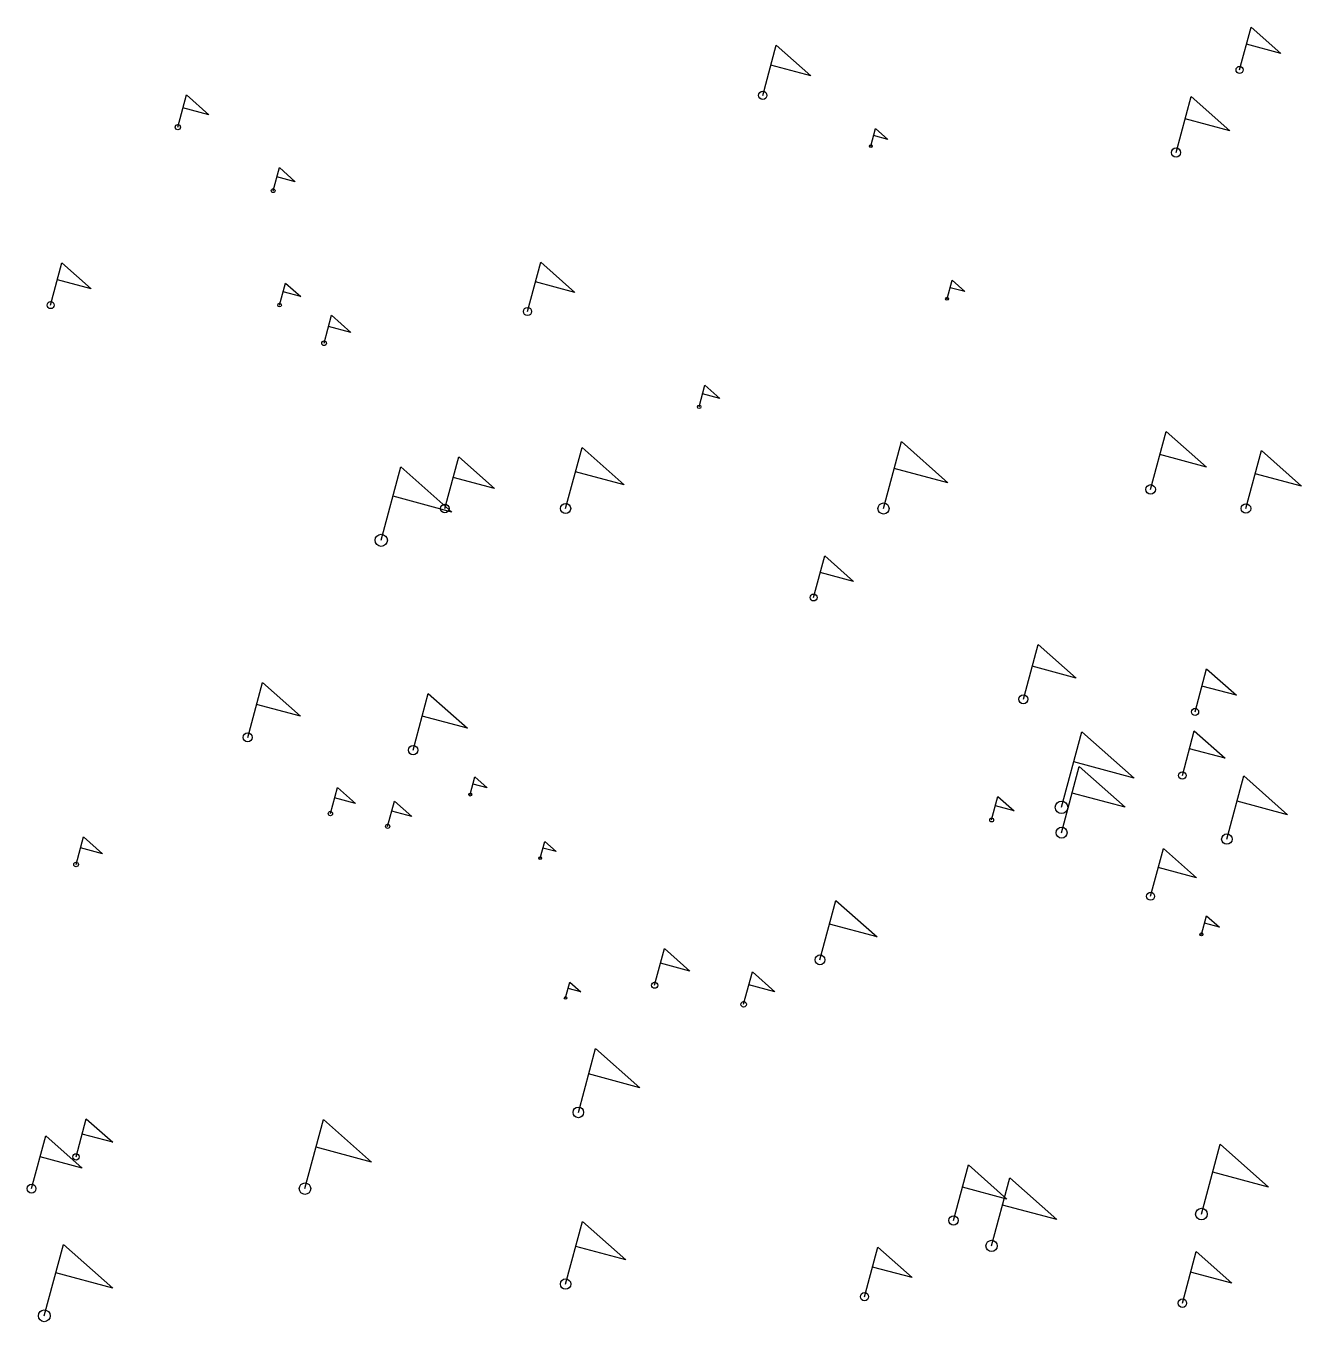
# Model space of a CAD drawing. Header units: metres. Extents: x -96 to 106, y -102 to 104.
import ezdxf

# ---------------------------------------------------------------- set-up
doc = ezdxf.new("R2010")
doc.units = ezdxf.units.M

# ---------------------------------------------------------------- blocks, each defined once
blk = doc.blocks.new('FLAG')
blk.add_lwpolyline([(0, 0), (0, 5), (4, 3), (0, 3)])
at = {"color": 2}
blk.add_circle((0, 0), 0.4, dxfattribs=at)

msp = doc.modelspace()

# ---------------------------------------------------------------- block references
at = {"rotation": -15}
for p, xscale, yscale in [((95, 97), 1.3938591755491008, 1.3938591755491008), ((20, 93), 1.6346481920398848, 1.6346481920398848), ((-72, 88), 1.0473358973905766, 1.0473358973905766), ((85, 84), 1.8238560999146667, 1.8238560999146667), ((37, 85), 0.5728252715836344, 0.5728252715836344), ((-57, 78), 0.7501276813716526, 0.7501276813716526), ((-92, 60), 1.3780190859371142, 1.3780190859371142), ((-17, 59), 1.6035249106360276, 1.6035249106360276), ((49, 61), 0.6006120306600622, 0.6006120306600622), ((-56, 60), 0.7184663384355534, 0.7184663384355534), ((-49, 54), 0.913071954399717, 0.913071954399717), ((10, 44), 0.7034282115601729, 0.7034282115601729), ((81, 31), 1.8916623196093065, 1.8916623196093065), ((-11, 28), 1.9887269183125855, 1.9887269183125855), ((39, 28), 2.1787951916150137, 2.1787951916150137), ((96, 28), 1.8858729884996754, 1.8858729884996754), ((-30, 28), 1.6851591759663014, 1.6851591759663014), ((-40, 23), 2.3879935356138837, 2.3879935356138837), ((28, 14), 1.3560606334718692, 1.3560606334718692), ((61, -2), 1.7855566501951643, 1.7855566501951643), ((88, -4), 1.402174654360899, 1.402174654360899), ((-61, -8), 1.79134586182172, 1.79134586182172), ((-35, -10), 1.8449865643276107, 1.8449865643276107), ((67, -19), 2.4611972423142507, 2.4611972423142507), ((86, -14), 1.4523848198063503, 1.4523848198063503), ((-26, -17), 0.5731698392416313, 0.5731698392416313), ((67, -23), 2.1509083402526774, 2.1509083402526774), ((93, -24), 2.0574711024997665, 2.0574711024997665), ((-48, -20), 0.8536926239814109, 0.8536926239814109), ((-39, -22), 0.8228497977513667, 0.8228497977513667), ((56, -21), 0.7665345091659541, 0.7665345091659541), ((-88, -28), 0.8989375642133548, 0.8989375642133548), ((-15, -27), 0.5460086822378911, 0.5460086822378911), ((81, -33), 1.5565447661194372, 1.5565447661194372), ((29, -43), 1.9351296843516443, 1.9351296843516443), ((89, -39), 0.6101393457496214, 0.6101393457496214), ((3, -47), 1.1958618597751742, 1.1958618597751742), ((17, -50), 1.0601930073299295, 1.0601930073299295), ((-11, -49), 0.514364611808221, 0.514364611808221), ((-9, -67), 2.084803730788251, 2.084803730788251), ((-88, -74), 1.2410044111775365, 1.2410044111775365), ((-52, -79), 2.2496758476673535, 2.2496758476673535), ((-95, -79), 1.7203220751458996, 1.7203220751458996), ((89, -83), 2.276798584222183, 2.276798584222183), ((50, -84), 1.811141237157445, 1.811141237157445), ((56, -88), 2.2141668820538003, 2.2141668820538003), ((-11, -94), 2.0413341113358343, 2.0413341113358343), ((-93, -99), 2.3235562804954952, 2.3235562804954952), ((36, -96), 1.612373694109204, 1.612373694109204), ((86, -97), 1.6765637570727996, 1.6765637570727996)]:
    msp.add_blockref('FLAG', p, dxfattribs=dict(at, xscale=xscale, yscale=yscale))

doc.saveas('drawing.dxf')
